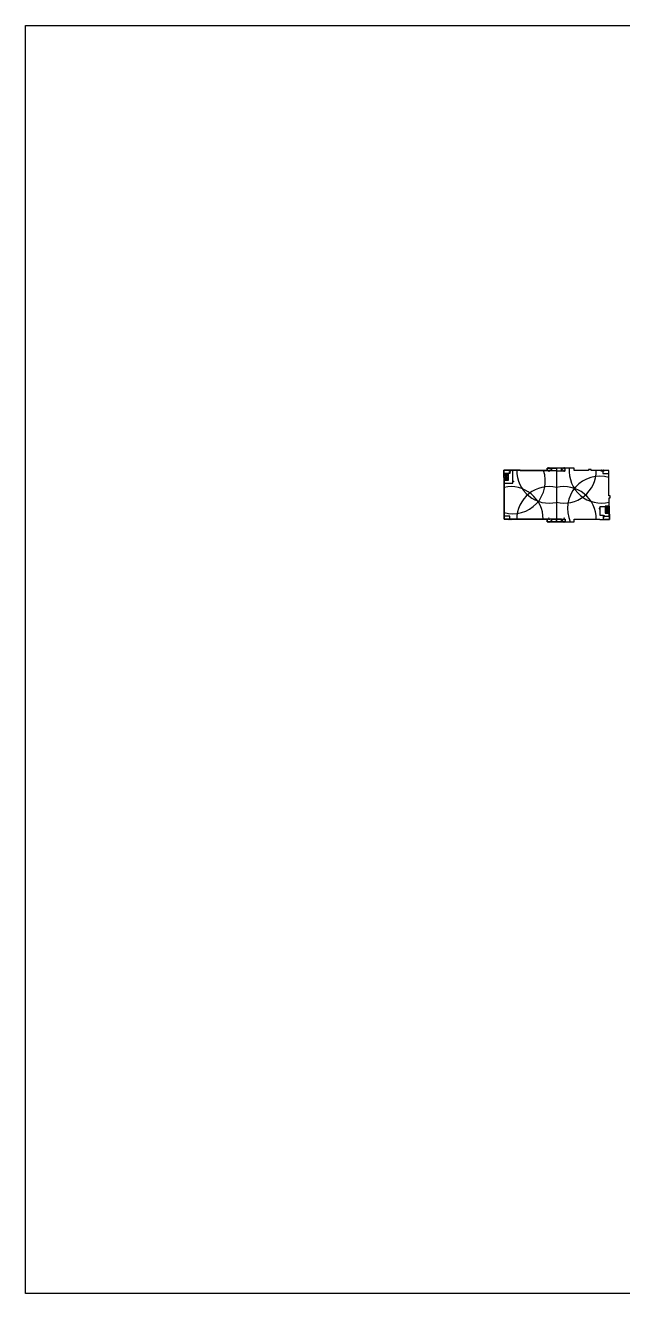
# Model space of a CAD drawing. Extents: x 6843040 to 15500510, y -6507076 to -4940511.
# Drawn here: x 6843040 to 7581268, y -6507076 to -4940511 of the extents above; entities that cross this region are included whole.
import ezdxf

# ---------------------------------------------------------------- set-up
doc = ezdxf.new("R2010")
doc.units = 0
doc.header["$LTSCALE"] = 1000
doc.header["$MEASUREMENT"] = 0
for name, color, linetype in [('DIM_SYMB', 3, 'Continuous'), ('EVTR', 2, 'Continuous'), ('plan-1', 40, 'Continuous')]:
    doc.layers.add(name, color=color, linetype=linetype)

# ---------------------------------------------------------------- blocks, each defined once
blk = doc.blocks.new('A$C49B61945')
at = {"const_width": 0.1}
blk.add_lwpolyline([(2.2, 2.1), (0.1, 4.1), (0.1, 0.1)], close=True, dxfattribs=at)
blk.add_lwpolyline([(0.4, 0.8), (1.8, 2.1), (0.4, 3.5)], close=True)

msp = doc.modelspace()

# ---------------------------------------------------------------- linework, layer by layer
for points in [[(7434766.6, -5550502), (7488016.6, -5550502), (7488016.6, -5553702), (7521466.6, -5553702), (7521466.6, -5550502), (7553066.6, -5550502), (7553066.6, -5550852), (7564816.6, -5550852), (7564816.6, -5534552.4), (7564666.6, -5534552.4), (7564666.6, -5524101.8), (7565866.7, -5524101.8), (7565866.6, -5521701.8), (7564366.6, -5521701.8), (7564366.6, -5490502), (7542216.6, -5490502), (7542216.6, -5489002.5), (7539016.6, -5489002), (7539016.6, -5490202), (7521466.6, -5490202), (7521466.6, -5487302), (7488016.6, -5487302), (7488016.6, -5490502), (7454616.6, -5490502), (7454616.6, -5489902), (7434316.6, -5489902.1), (7434316.6, -5498852), (7434766.6, -5498852)], [(7499441.6, -5487302), (7499441.6, -5553702), (7488016.6, -5553702), (7488016.6, -5550502), (7434766.6, -5550502), (7434766.6, -5498852), (7434316.6, -5498852), (7434316.6, -5489902.1), (7454616.6, -5489902.1), (7454616.6, -5490502), (7488016.6, -5490502), (7488016.6, -5487302)], [(7434766.6, -5505802), (7445666.6, -5505802), (7445666.6, -5489902), (7434316.6, -5489902.1), (7434316.6, -5498852), (7434766.6, -5498852)], [(7441666.6, -5494102), (7434316.6, -5494102), (7434316.6, -5489902.1), (7441666.6, -5489902.1)], [(7439716.6, -5502601.6), (7434766.6, -5502601.6), (7434766.6, -5494102), (7439716.6, -5494102)], [(7441666.6, -5493152), (7441466.6, -5493152), (7441466.6, -5491652), (7441666.6, -5491652)], [(7442116.6, -5490103.7), (7444116.6, -5490103.7), (7444116.6, -5489903.7), (7442116.6, -5489903.7)], [(7488016.6, -5487302), (7493242, -5487302), (7493242, -5490702), (7488016.6, -5490702)], [(7489441.6, -5487502), (7490941.6, -5487502), (7490941.6, -5487302), (7489441.6, -5487302)], [(7489666.7, -5490702), (7491166.7, -5490702), (7491166.7, -5490502), (7489666.7, -5490502)], [(7493142, -5489752), (7493342, -5489752), (7493342, -5488252), (7493142, -5488252)], [(7493242, -5487302), (7499441.6, -5487302), (7499441.6, -5490702), (7493242, -5490702)], [(7510366.6, -5487302), (7499691.6, -5487302), (7499691.6, -5490702), (7510366.6, -5490702)], [(7505891.3, -5487302), (7499691.6, -5487302), (7499691.6, -5490702), (7505891.3, -5490702)], [(7505791.3, -5489752), (7505991.3, -5489752), (7505991.3, -5488252), (7505791.3, -5488252)], [(7507966.6, -5490702), (7509466.6, -5490702), (7509466.6, -5490502), (7507966.6, -5490502)], [(7508191.6, -5487502), (7509691.6, -5487502), (7509691.6, -5487302), (7508191.6, -5487302)], [(7554416.6, -5490702), (7555916.6, -5490702), (7555916.6, -5490502), (7554416.6, -5490502)], [(7556766.6, -5494102), (7564366.6, -5494102), (7564366.6, -5490502), (7556766.6, -5490502)], [(7556916.6, -5490702), (7558416.6, -5490702), (7558416.6, -5490502), (7556916.6, -5490502)], [(7445666.6, -5504903.7), (7445466.6, -5504903.7), (7445466.6, -5502503.7), (7445666.6, -5502503.7)], [(7553066.6, -5545552.4), (7557566.6, -5545552.4), (7557566.6, -5546902.4), (7564816.6, -5546902.4), (7564816.6, -5534552.4), (7559666.6, -5534552.4), (7559666.6, -5535402.5), (7553066.6, -5535402.5)], [(7553066.6, -5536152.4), (7553266.6, -5536152.4), (7553266.6, -5538552.4), (7553066.6, -5538552.4)], [(7559666.6, -5543052.4), (7564816.6, -5543052.4), (7564816.6, -5534552.4), (7559666.6, -5534552.4)], [(7564616.6, -5544351.5), (7564816.6, -5544351.5), (7564816.6, -5546152.9), (7564616.6, -5546152.9)], [(7441666.6, -5546902), (7434766.6, -5546902), (7434766.6, -5550502), (7441666.6, -5550502)], [(7439766.6, -5550302), (7441266.6, -5550302), (7441266.6, -5550502), (7439766.6, -5550502)], [(7442266.6, -5550303.7), (7443766.6, -5550303.7), (7443766.6, -5550503.7), (7442266.6, -5550503.7)], [(7488016.6, -5553702), (7499441.6, -5553702), (7499441.6, -5550302), (7488016.6, -5550302)], [(7489441.6, -5553502), (7490941.6, -5553502), (7490941.6, -5553702), (7489441.6, -5553702)], [(7489666.6, -5550302), (7491166.6, -5550302), (7491166.6, -5550502), (7489666.6, -5550502)], [(7493342, -5552752), (7493142, -5552752), (7493142, -5551252), (7493342, -5551252)], [(7493241.9, -5550302), (7499441.6, -5550302), (7499441.6, -5553702), (7493241.9, -5553702)], [(7510366.6, -5553702), (7499691.6, -5553702), (7499691.6, -5550302), (7510366.6, -5550302)], [(7505891.3, -5550302), (7499691.6, -5550302), (7499691.6, -5553702), (7505891.3, -5553702)], [(7505791.3, -5551252), (7505991.3, -5551252), (7505991.3, -5552752), (7505791.3, -5552752)], [(7509466.6, -5550302), (7507966.6, -5550302), (7507966.6, -5550502), (7509466.6, -5550502)], [(7509691.6, -5553502), (7508191.6, -5553502), (7508191.6, -5553702), (7509691.6, -5553702)], [(7557566.6, -5546902.4), (7564816.6, -5546902.4), (7564816.6, -5550852), (7557566.6, -5550852)], [(7557766.6, -5547102.4), (7559266.6, -5547102.4), (7559266.6, -5546902.4), (7557766.6, -5546902.4)]]:
    msp.add_lwpolyline(points, close=True)
for centre, start, end in [((7445666.6, -5503703.7), 254.1870225, 19.2714248), ((7490416.7, -5490702), 178.8541401, 283.0396258), ((7508716.6, -5490702), 256.592514, 0.2864801), ((7553066.6, -5537352.4), 73.5905307, 204.1257081), ((7555166.6, -5490702), 175.1239751, 283.7390352), ((7443016.6, -5550303.7), 359.7160158, 101.9025762), ((7490416.6, -5550302), 76.9603669, 180.2864801), ((7508716.6, -5550302), 359.7135199, 103.407486)]:
    msp.add_arc(centre, 40000, start, end)
at = {"layer": 'DIM_SYMB', "const_width": 175}
msp.add_lwpolyline([(7495188, -5564698.7), (7508935.5, -5564698.7)], dxfattribs=at)
at = {"layer": 'EVTR'}
for p, q in [((7435416.6, -5497107), (7439266.6, -5494427)), ((7435416.6, -5494427), (7439266.6, -5497107)), ((7435416.6, -5499496.6), (7439266.6, -5502176.6)), ((7435416.6, -5502176.6), (7439266.6, -5499496.6)), ((7563966.6, -5535647.4), (7560116.6, -5538427.4)), ((7563966.6, -5538427.4), (7560116.6, -5535647.4)), ((7563966.6, -5541957.4), (7560116.6, -5539177.4)), ((7563966.6, -5539177.4), (7560116.6, -5541957.4))]:
    msp.add_line(p, q, dxfattribs=at)
for points in [[(7435416.6, -5494427), (7439266.6, -5494427), (7439266.6, -5497107), (7435416.6, -5497107)], [(7436146.6, -5497442), (7438336.6, -5497442), (7438336.6, -5497777), (7436146.6, -5497777)], [(7435416.6, -5502176.6), (7439266.6, -5502176.6), (7439266.6, -5499496.6), (7435416.6, -5499496.6)], [(7436146.6, -5499161.6), (7438336.6, -5499161.6), (7438336.6, -5498826.6), (7436146.6, -5498826.6)], [(7563966.6, -5538427.4), (7560116.6, -5538427.4), (7560116.6, -5535647.4), (7563966.6, -5535647.4)], [(7563966.6, -5539177.4), (7560116.6, -5539177.4), (7560116.6, -5541957.4), (7563966.6, -5541957.4)], [(7563236.6, -5535312.4), (7561046.6, -5535312.4), (7561046.6, -5534977.4), (7563236.6, -5534977.4)], [(7563236.6, -5542292.4), (7561046.6, -5542292.4), (7561046.6, -5542627.4), (7563236.6, -5542627.4)]]:
    msp.add_lwpolyline(points, close=True, dxfattribs=at)
at = {"layer": 'plan-1'}
msp.add_lwpolyline([(6843040, -4940511), (10053544.5, -4940511), (10053544.5, -6507076), (6843040, -6507076)], close=True, dxfattribs=at)

# ---------------------------------------------------------------- block references
at = {"yscale": 279.9999999999999, "zscale": 279.9999999999999}
for p, xscale, rotation in [((7441969.7, -5491951.7), -279.9999999999999, 179.9999999999899), ((7442455.4, -5491042.5), -279.9999999999999, 269.9999999999899), ((7489595, -5487032.9), -279.9999999999999, 270), ((7489595, -5491794.1), -279.9999999999999, 270), ((7492872.9, -5488405.3), 279.9999999999999, 180), ((7506260.4, -5488405.3), -279.9999999999999, 180), ((7508345, -5487032.9), -279.9999999999999, 270), ((7508345, -5491794.1), -279.9999999999999, 270), ((7555784.1, -5490157.2), 279.9999999999999, 90), ((7558334.1, -5490157.2), 279.9999999999999, 90), ((7446605.3, -5504475.3), -279.9999999999999, 359.9999999999899), ((7439920, -5550771.1), 279.9999999999999, 270), ((7442448.4, -5550771.1), 279.9999999999999, 270), ((7489595, -5549209.9), 279.9999999999999, 270), ((7489595, -5553971.1), 279.9999999999999, 270), ((7508345, -5549209.9), 279.9999999999999, 270), ((7508345, -5553971.1), 279.9999999999999, 270), ((7559134.1, -5546557.6), 279.9999999999999, 90)]:
    msp.add_blockref('A$C49B61945', p, dxfattribs=dict(at, xscale=xscale, rotation=rotation))
for p, xscale in [((7552019.6, -5537969.9), 279.9999999999999), ((7565085.7, -5545848.9), 279.9999999999999), ((7492872.9, -5552598.7), -279.9999999999999), ((7506260.4, -5552598.7), 279.9999999999999)]:
    msp.add_blockref('A$C49B61945', p, dxfattribs=dict(at, xscale=xscale))

doc.saveas('drawing.dxf')
